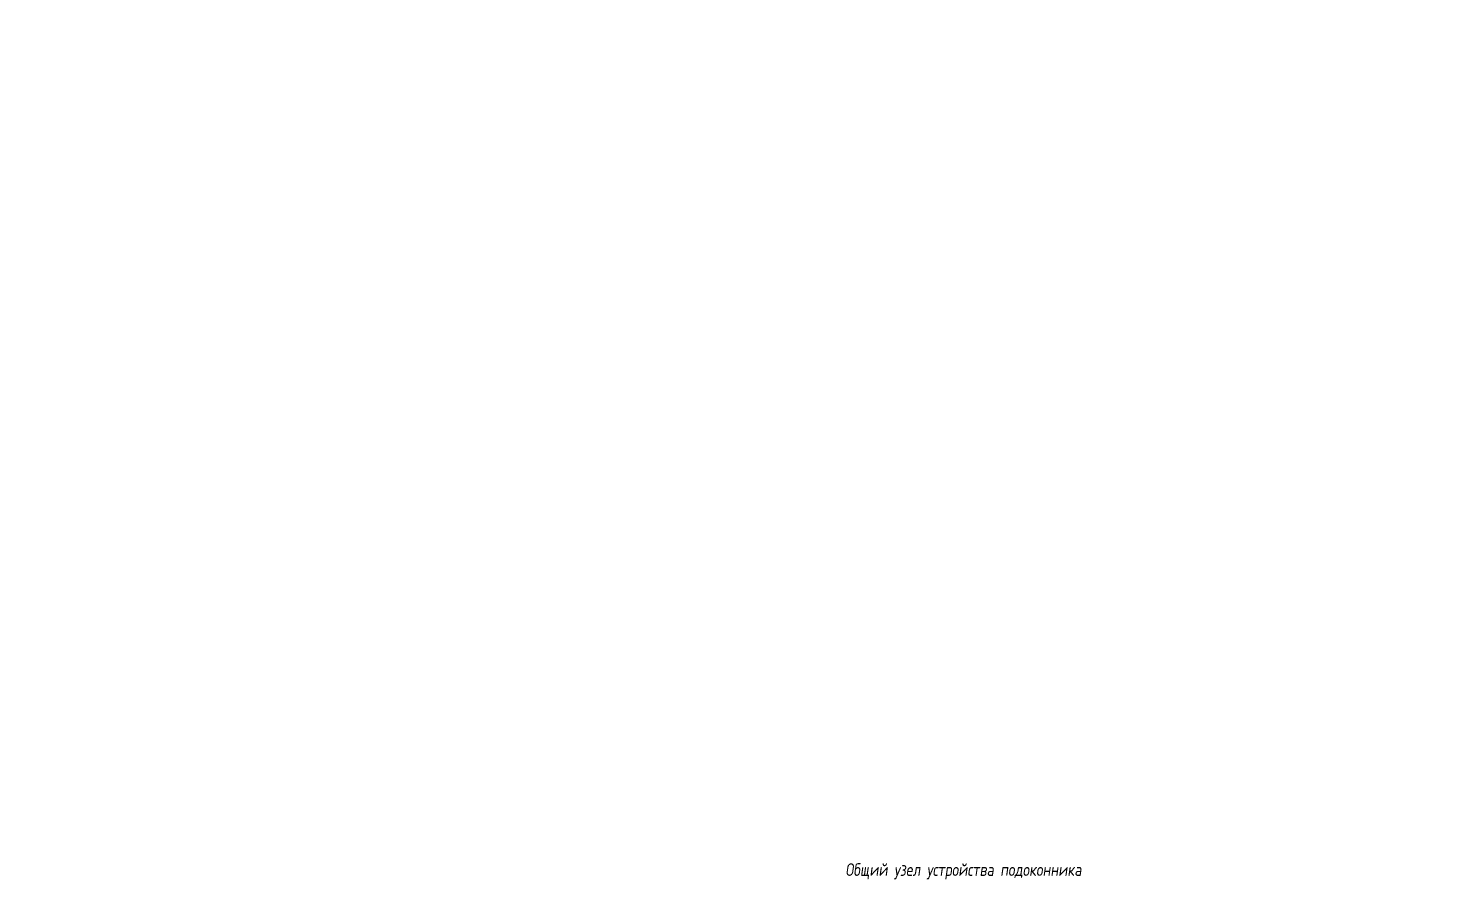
# Model space of a CAD drawing. Header units: millimetres. Extents: x -136099598 to 11807193, y 0 to 779331.
# Drawn here: x 697819 to 742665, y 219539 to 246629 of the extents above; entities that cross this region are included whole.
import ezdxf
from ezdxf import colors
from ezdxf.entities.mleader import LeaderData, LeaderLine
from ezdxf.math import Vec2, Vec3

# ---------------------------------------------------------------- set-up
doc = ezdxf.new("R2010")
doc.units = ezdxf.units.MM
doc.header["$MEASUREMENT"] = 0
doc.layers.get('0').update_dxf_attribs({"color": 250, "lineweight": 9})
doc.layers.add('АР_Отметки', color=250, linetype='Continuous', lineweight=15)
doc.layers.add('АР_Таблицы', color=250, linetype='Continuous')
doc.styles.add('ISOCPEUR', font='isocpeur.ttf', dxfattribs={"width": 0.7})
doc.styles.add('Архитект', font='isocpeur.ttf', dxfattribs={"width": 0.8, "oblique": 8})

# ---------------------------------------------------------------- blocks, each defined once
blk = doc.blocks.new('_DotSmall')
at = {"color": 0, "linetype": 'ByBlock', "const_width": 0.5}
blk.add_lwpolyline([(-0.0625, 0, 1), (0.0625, 0, 1)], format="xyb", close=True, dxfattribs=at)

msp = doc.modelspace()

# ---------------------------------------------------------------- texts
at = {"layer": 'АР_Таблицы', "lineweight": 9, "insert": (727305.385, 220051.463), "char_height": 400, "width": 9573.43855, "attachment_point": 5, "style": 'Архитект'}
msp.add_mtext('Общий узел устройства подоконника', dxfattribs=at)

# ---------------------------------------------------------------- leaders
at = {"layer": 'АР_Отметки'}
ml = msp.add_multileader_mtext('Standard', dxfattribs=at)
ml.set_content('Л.2', color=256, style='ISOCPEUR')
ml.set_leader_properties(color=256, linetype='Continuous', lineweight=-1)
ml.set_arrow_properties(name='DOTSMALL')
ml.build(insert=Vec2(0, 0))
ml.multileader.update_dxf_attribs({"has_text_frame": 1, "text_left_attachment_type": 4, "text_right_attachment_type": 4, "dogleg_length": 100, "arrow_head_size": 280.8})
ctx = ml.context
ctx.base_point, ctx.char_height, ctx.arrow_head_size, ctx.landing_gap_size, ctx.plane_origin = Vec3(757009.836, 304935.888), 390, 280.8, 78, Vec3(796377.867, 286803.821)
ctx.left_attachment, ctx.right_attachment = 4, 4
notes = []
notes.append((ctx, [(0, (0, 0, 0), (0, 0), (1, 0), 1, [])]))
ctx.mtext.insert, ctx.mtext.width, ctx.mtext.line_spacing_style, ctx.mtext.flow_direction = Vec3(757087.836, 305455.888), 1330.20737, 2, 5
for ctx, leaders in notes:
    for number, flags, end, landing, length, lines in leaders:
        leader = LeaderData()
        leader.index, (leader.has_last_leader_line, leader.has_dogleg_vector, leader.attachment_direction) = number, flags
        leader.last_leader_point, leader.dogleg_vector, leader.dogleg_length = Vec3(end), Vec3(landing), length
        for number, points, colour, breaks in lines:
            line = LeaderLine()
            line.index, line.vertices, line.color, line.breaks = number, Vec3.list(points), colors.encode_raw_color(colour), breaks
            leader.lines.append(line)
        ctx.leaders.append(leader)

doc.saveas('drawing.dxf')
